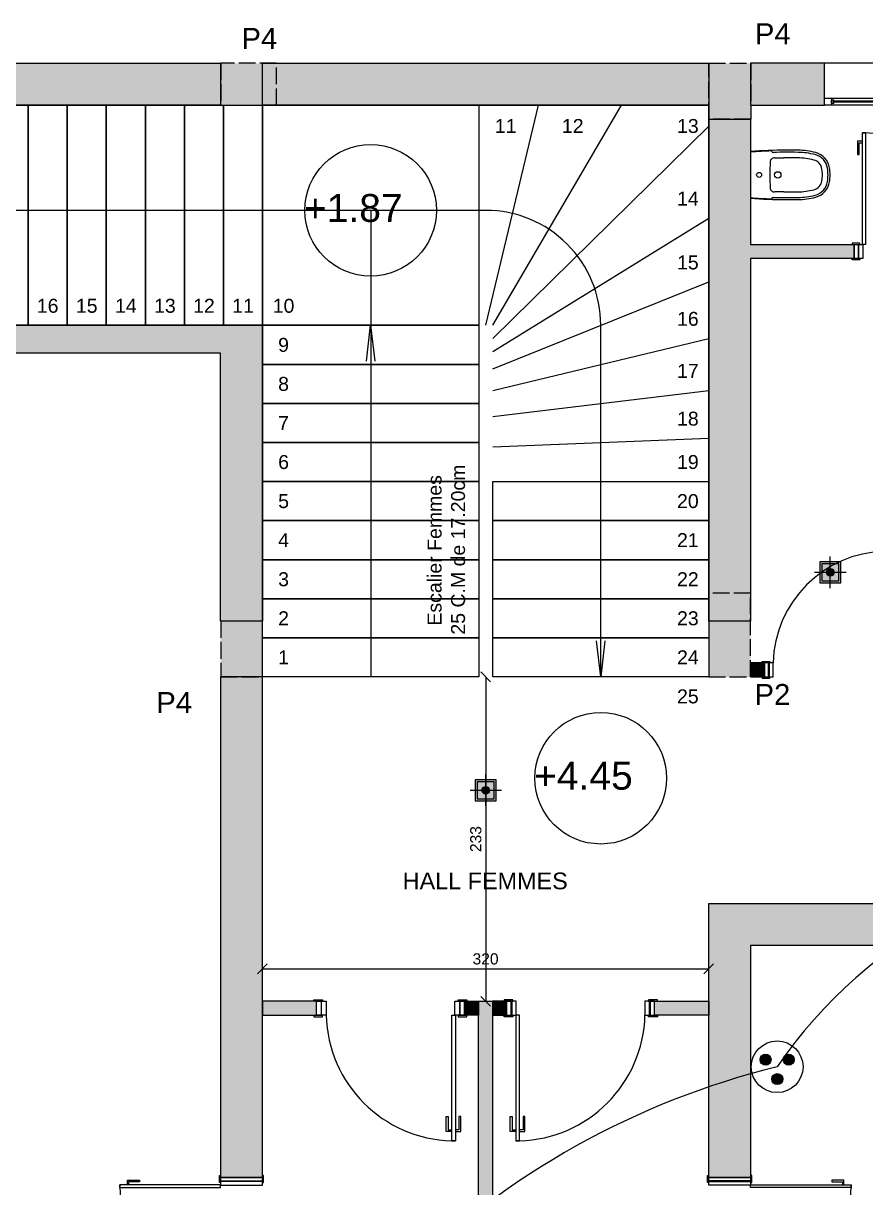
# Model space of a CAD drawing. Header units: millimetres. Extents: x 71819 to 78266, y 23672 to 38445.
# Drawn here: x 75228 to 75832, y 36749 to 37583 of the extents above; entities that cross this region are included whole.
import ezdxf
from ezdxf.enums import TextEntityAlignment as Align

# ---------------------------------------------------------------- set-up
doc = ezdxf.new("R2010")
doc.units = ezdxf.units.MM
doc.linetypes.add('ACAD_ISO02W100', pattern=[15, 12, -3])
for name, color, linetype in [('Plan Archi', 8, 'Continuous'), ('prise', 1, 'Continuous'), ('PRISES DE COURANT', 5, 'Continuous')]:
    doc.layers.add(name, color=color, linetype=linetype)
doc.styles.add('ARIAL', font='arial.ttf')
doc.styles.get("Standard").update_dxf_attribs({"font": 'arial.ttf'})

# ---------------------------------------------------------------- blocks, each defined once
blk = doc.blocks.new('_OBLIQUE')
at = {"color": 0, "linetype": 'ByBlock'}
blk.add_line((-0.5, -0.5), (0.5, 0.5), dxfattribs=at)
blk = doc.blocks.new('BIDE')
blk.add_lwpolyline([(0.0504, -0.5661, 0.300928), (0.1599, -0.4666, 0.058225), (0.1767, -0.3401, 0.00396), (0.1774, -0.253, 0.021108), (0.167, 0), (-0.167, 0, 0.021108), (-0.1774, -0.253, 0.00396), (-0.1767, -0.3401, 0.058225), (-0.1599, -0.4666, 0.300928), (-0.0504, -0.5661, 0.076866)], format="xyb", close=True)
for centre, radius in [((0, -0.061), 0.0175), ((0, -0.195), 0.023)]:
    blk.add_circle(centre, radius)
for centre, radius, start, end in [((-2.8226, -0.2496), 2.996, 1.91114, 4.77841), ((2.8226, -0.2496), 2.996, 175.22159, 178.08886), ((-0.1762, -0.164), 0.015, 356.73037, 72.78538), ((2.8226, -0.2496), 2.985, 178.35697, 180.06491), ((-0.0922, -0.1707), 0.03, 90, 182.52621), ((0, -1.738), 1.6, 90, 93.42824), ((0, -1.738), 1.6, 86.57176, 90), ((0.0922, -0.1707), 0.03, 357.47379, 90), ((0.1762, -0.164), 0.015, 107.21462, 183.26963), ((-2.8226, -0.2496), 2.985, 359.93509, 1.64303), ((5.3226, -0.253), 5.485, 179.84422, 180.90765), ((-1.5219, -0.1999), 1.4, 358.43354, 1.20068), ((5.3226, -0.253), 5.445, 179.84422, 180.90765), ((-5.3226, -0.253), 5.445, 359.09235, 0.15578), ((1.5219, -0.1999), 1.4, 178.79932, 181.56646), ((-5.3226, -0.253), 5.485, 359.09235, 0.15578), ((0.3732, -0.3314), 0.535, 180.90765, 194.2367), ((0.3732, -0.3314), 0.495, 180.90765, 194.2367), ((-0.3732, -0.3314), 0.495, 345.7633, 359.09235), ((-0.3732, -0.3314), 0.535, 345.7633, 359.09235), ((-0.03, -0.4337), 0.119, 194.2367, 261.2287), ((-0.03, -0.4337), 0.079, 194.2367, 261.2287), ((0.03, -0.4337), 0.079, 278.7713, 345.7633), ((0.03, -0.4337), 0.119, 278.7713, 345.7633), ((0, -0.24), 0.315, 261.19563, 270), ((0, -0.24), 0.275, 261.19563, 270), ((0, -0.24), 0.275, 270, 278.80437), ((0, -0.24), 0.315, 270, 278.80437)]:
    blk.add_arc(centre, radius, start, end)
blk = doc.blocks.new('Prise de courant normale')
at = {"layer": 'prise', "linetype": 'Continuous'}
for points in [[(-122.5, 51.1, 1), (-43.6, 51.1, 1)], [(43.6, 51.1, 1), (122.5, 51.1, 1)], [(-38.3, -88.5, 1), (40.6, -88.5, 1)]]:
    blk.add_hatch(color=5, dxfattribs=at).paths.add_polyline_path(points, flags=0)
at = {"layer": 'prise', "color": 1, "linetype": 'Continuous'}
blk.add_circle((0, 0), 185.4, dxfattribs=at)
at = {"layer": 'prise', "color": 5, "linetype": 'Continuous'}
for centre in [(-83.1, 51.1), (83.1, 51.1), (1.2, -88.5)]:
    blk.add_circle(centre, 39.4, dxfattribs=at)

msp = doc.modelspace()

# ---------------------------------------------------------------- hatches: boundary and pattern name
at = {"layer": 'Plan Archi'}
h = msp.add_hatch(color=256, dxfattribs=at)
h.dxf.hatch_style = 1
h.paths.add_polyline_path([(75007.58, 37554.66), (75369.47, 37554.66), (75369.47, 37524.66), (75007.58, 37524.66)])
at = {"layer": 'Plan Archi', "linetype": 'ACAD_ISO02W100'}
for points in [[(75369.58, 37554.65), (75369.58, 37524.65), (75409.58, 37524.65), (75409.58, 37554.65)], [(75719.32, 37114.77), (75749.32, 37114.77), (75749.32, 37174.78), (75719.32, 37174.78)], [(75719.32, 37114.77), (75749.32, 37114.77), (75749.32, 37174.78), (75719.32, 37174.78)], [(75399.58, 37154.77), (75369.58, 37154.77), (75369.58, 37114.77), (75399.58, 37114.77)]]:
    msp.add_hatch(color=256, dxfattribs=at).paths.add_polyline_path(points)
at = {"layer": 'Plan Archi'}
h = msp.add_hatch(color=256, dxfattribs=at)
h.dxf.hatch_style = 1
h.paths.add_polyline_path([(75399.58, 37554.66), (75719.32, 37554.66), (75719.32, 37524.66), (75399.58, 37524.66)])
at = {"layer": 'Plan Archi', "linetype": 'ACAD_ISO02W100'}
h = msp.add_hatch(color=256, dxfattribs=at)
h.dxf.hatch_style = 1
h.paths.add_polyline_path([(75719.43, 37554.62), (75749.43, 37554.62), (75749.43, 37514.62), (75719.43, 37514.62)])
at = {"layer": 'Plan Archi'}
h = msp.add_hatch(color=256, dxfattribs=at)
h.dxf.hatch_style = 1
h.paths.add_polyline_path([(75802.25, 37554.66), (75749.32, 37554.66), (75749.32, 37524.66), (75802.25, 37524.66)])
h = msp.add_hatch(color=256, dxfattribs=at)
h.dxf.hatch_style = 1
h.paths.add_polyline_path([(75749.32, 37424.66), (75823.61, 37424.66), (75823.61, 37414.66), (75749.32, 37414.66), (75749.32, 37154.77), (75719.32, 37154.77), (75719.32, 37514.62), (75749.32, 37514.62)])
h = msp.add_hatch(color=256, dxfattribs=at)
h.dxf.hatch_style = 1
h.paths.add_polyline_path([(74888.71, 37346.77), (74888.71, 37134.77), (75219.47, 37134.77), (75219.47, 37114.77), (74288.19, 37114.77), (74288.19, 37134.77), (74858.71, 37134.77), (74858.71, 37392.67), (74888.71, 37392.67), (74888.71, 37366.77), (75399.53, 37366.77), (75399.53, 37154.77), (75369.47, 37154.77), (75369.47, 37346.77)])
at = {"layer": 'Plan Archi', "true_color": 0xffffff}
h = msp.add_hatch(color=7, dxfattribs=at)
h.dxf.hatch_style = 1
h.paths.add_polyline_path([(75798.96, 37182.21), (75813.96, 37182.21), (75813.96, 37197.21), (75798.96, 37197.21)])
at = {"layer": 'Plan Archi'}
h = msp.add_hatch(color=256, dxfattribs=at)
h.dxf.hatch_style = 1
edge = h.paths.add_edge_path()
edge.add_arc((75806.46, 37189.71), 2.73, 0, 360, ccw=False)
h = msp.add_hatch(color=256, dxfattribs=at)
h.dxf.hatch_style = 1
h.paths.add_polyline_path([(75759.32, 37124.77), (75749.32, 37124.77), (75749.32, 37114.77), (75759.32, 37114.77)])
h = msp.add_hatch(color=256, dxfattribs=at)
h.dxf.hatch_style = 1
h.paths.add_polyline_path([(75369.47, 36755.95), (75399.47, 36755.95), (75399.47, 37114.77), (75369.47, 37114.77)])
at = {"layer": 'Plan Archi', "true_color": 0xffffff}
h = msp.add_hatch(color=7, dxfattribs=at)
h.dxf.hatch_style = 1
h.paths.add_polyline_path([(75552.01, 37025.98), (75567.01, 37025.98), (75567.01, 37040.98), (75552.01, 37040.98)])
at = {"layer": 'Plan Archi'}
h = msp.add_hatch(color=256, dxfattribs=at)
h.dxf.hatch_style = 1
edge = h.paths.add_edge_path()
edge.add_arc((75559.51, 37033.48), 2.73, 0, 360, ccw=False)
h = msp.add_hatch(color=256, dxfattribs=at)
h.dxf.hatch_style = 1
h.paths.add_polyline_path([(75719.32, 36755.95), (75719.32, 36952.19), (76032.7, 36952.19), (76032.7, 36980.69), (76042.7, 36980.69), (76042.7, 36952.19), (76381.81, 36952.19), (76381.81, 35957.76), (76361.81, 35957.76), (76361.81, 35986.01), (75719.32, 35986.01), (75719.32, 36188.01), (75749.32, 36188.01), (75749.32, 36016.01), (76306.9, 36016.01), (76306.9, 36208.2), (76351.81, 36208.2), (76351.81, 36922.19), (75749.32, 36922.19), (75749.32, 36755.95)])
h.paths.add_polyline_path([(76316.9, 36208.2), (76356.9, 36208.2), (76356.9, 36108.2), (76316.9, 36108.2)], flags=17)
h = msp.add_hatch(color=256, dxfattribs=at)
h.dxf.hatch_style = 1
h.paths.add_polyline_path([(75438.26, 36882.19), (75399.47, 36882.19), (75399.47, 36872.19), (75438.26, 36872.19)])
h = msp.add_hatch(color=256, dxfattribs=at)
h.dxf.hatch_style = 1
h.paths.add_polyline_path([(75544.39, 36882.19), (75554.39, 36882.19), (75554.39, 36872.19), (75544.39, 36872.19)])
h = msp.add_hatch(color=256, dxfattribs=at)
h.dxf.hatch_style = 1
h.paths.add_polyline_path([(75554.39, 36882.19), (75564.39, 36882.19), (75564.39, 36470.74), (75554.39, 36470.74)])
h = msp.add_hatch(color=256, dxfattribs=at)
h.dxf.hatch_style = 1
h.paths.add_polyline_path([(75574.39, 36882.19), (75564.39, 36882.19), (75564.39, 36872.19), (75574.39, 36872.19)])
h = msp.add_hatch(color=256, dxfattribs=at)
h.dxf.hatch_style = 1
h.paths.add_polyline_path([(75680.53, 36882.19), (75719.32, 36882.19), (75719.32, 36872.19), (75680.53, 36872.19)])

# ---------------------------------------------------------------- linework, layer by layer
for p, q in [((75007.58, 37554.66), (75369.47, 37554.66)), ((75369.47, 37554.66), (75369.47, 37524.66)), ((75399.58, 37554.66), (75719.32, 37554.66)), ((75399.58, 37524.66), (75399.58, 37554.66)), ((75719.32, 37554.66), (75719.32, 37524.66)), ((75802.25, 37554.66), (75749.32, 37554.66)), ((75749.32, 37554.66), (75749.32, 37524.66)), ((75802.25, 37524.66), (75802.25, 37554.66)), ((75369.47, 37524.66), (75007.58, 37524.66)), ((75719.32, 37524.66), (75399.58, 37524.66)), ((75749.32, 37524.66), (75802.25, 37524.66)), ((75807.25, 37529.66), (75857.25, 37529.66)), ((75857.25, 37524.66), (75807.25, 37524.66)), ((75719.32, 37154.77), (75719.32, 37514.62)), ((75719.32, 37514.62), (75749.32, 37514.62)), ((75749.32, 37514.62), (75749.32, 37424.66)), ((75825.92, 37498.7), (75825.92, 37489.16)), ((75829.3, 37498.7), (75825.92, 37498.7)), ((75827.14, 37489.16), (75827.14, 37497.7)), ((75827.14, 37497.7), (75829.37, 37497.7)), ((75829.44, 37424.66), (75829.44, 37504.67)), ((75829.44, 37504.67), (75831.79, 37504.67)), ((75831.79, 37504.67), (75829.44, 37504.67)), ((75831.79, 37504.67), (75831.79, 37424.66)), ((75825.92, 37489.16), (75827.14, 37489.16)), ((75749.32, 37424.66), (75823.61, 37424.66)), ((75827.69, 37425.61), (75822.12, 37425.61)), ((75822.12, 37425.61), (75822.12, 37424.79)), ((75822.12, 37424.79), (75827.69, 37424.79)), ((75823.61, 37424.66), (75823.61, 37414.66)), ((75823.61, 37414.66), (75823.61, 37424.66)), ((75823.61, 37424.66), (75829.73, 37424.66)), ((75823.75, 37424.66), (75827.55, 37424.66)), ((75826.47, 37424.66), (75826.47, 37414.66)), ((75826.87, 37414.66), (75826.87, 37424.66)), ((75826.87, 37424.66), (75829.73, 37424.66)), ((75827.69, 37424.79), (75827.69, 37425.61)), ((75831.79, 37424.66), (75829.44, 37424.66)), ((75829.73, 37424.66), (75829.73, 37414.66)), ((75823.61, 37414.66), (75749.32, 37414.66)), ((75749.32, 37414.66), (75749.32, 37154.77)), ((75822.12, 37413.71), (75822.12, 37414.52)), ((75822.12, 37414.52), (75827.69, 37414.52)), ((75827.69, 37413.71), (75822.12, 37413.71)), ((75826.47, 37414.66), (75823.61, 37414.66)), ((75829.73, 37414.66), (75826.87, 37414.66)), ((75827.69, 37414.52), (75827.69, 37413.71)), ((74888.71, 37366.77), (75399.53, 37366.77)), ((75399.53, 37366.77), (75399.53, 37154.77)), ((75369.47, 37346.77), (74888.71, 37346.77)), ((75369.47, 37154.77), (75369.47, 37346.77)), ((75399.53, 37154.77), (75369.47, 37154.77)), ((75749.32, 37154.77), (75719.32, 37154.77)), ((75759.32, 37124.77), (75749.32, 37124.77)), ((75749.32, 37124.77), (75749.32, 37114.77)), ((75757.55, 37124.91), (75757.55, 37125.72)), ((75757.55, 37125.72), (75763.12, 37125.72)), ((75763.12, 37124.91), (75757.55, 37124.91)), ((75759.32, 37114.77), (75759.32, 37124.77)), ((75759.32, 37124.77), (75759.32, 37114.77)), ((75762.17, 37124.77), (75759.32, 37124.77)), ((75762.17, 37114.77), (75762.17, 37124.77)), ((75762.58, 37124.77), (75762.58, 37114.77)), ((75765.43, 37124.77), (75762.58, 37124.77)), ((75763.12, 37125.72), (75763.12, 37124.91)), ((75765.43, 37114.77), (75765.43, 37124.77)), ((75399.47, 37114.77), (75369.47, 37114.77)), ((75369.47, 37114.77), (75369.47, 36755.95)), ((75399.47, 36755.95), (75399.47, 37114.77)), ((75559.51, 37114.77), (75559.51, 36952.19)), ((75559.51, 37114.77), (75559.51, 36882.19)), ((75749.32, 37114.77), (75759.32, 37114.77)), ((75757.55, 37114.63), (75757.55, 37113.82)), ((75763.12, 37114.63), (75757.55, 37114.63)), ((75757.55, 37113.82), (75763.12, 37113.82)), ((75759.32, 37114.77), (75762.17, 37114.77)), ((75762.58, 37114.77), (75765.43, 37114.77)), ((75763.12, 37113.82), (75763.12, 37114.63)), ((75719.32, 36755.95), (75719.32, 36952.19)), ((75719.32, 36952.19), (76032.7, 36952.19)), ((76351.81, 36922.19), (75749.32, 36922.19)), ((75749.32, 36922.19), (75749.32, 36755.95)), ((75399.47, 36905.46), (75719.32, 36905.46)), ((75438.26, 36882.19), (75399.47, 36882.19)), ((75399.47, 36882.19), (75399.47, 36872.19)), ((75436.27, 36882.34), (75436.27, 36883.26)), ((75436.27, 36883.26), (75442.54, 36883.26)), ((75442.54, 36882.34), (75436.27, 36882.34)), ((75438.26, 36872.19), (75438.26, 36882.19)), ((75438.26, 36872.19), (75438.26, 36882.19)), ((75438.26, 36882.19), (75441.47, 36882.19)), ((75441.47, 36882.19), (75441.47, 36872.19)), ((75441.93, 36872.19), (75441.93, 36882.19)), ((75441.93, 36882.19), (75445.14, 36882.19)), ((75442.54, 36883.26), (75442.54, 36882.34)), ((75445.14, 36882.19), (75445.14, 36872.19)), ((75537.46, 36872.19), (75537.46, 36882.19)), ((75537.46, 36882.19), (75540.67, 36882.19)), ((75539.75, 36882.34), (75539.75, 36883.26)), ((75539.75, 36883.26), (75546.02, 36883.26)), ((75546.02, 36882.34), (75539.75, 36882.34)), ((75540.67, 36882.19), (75540.67, 36872.19)), ((75541.13, 36872.19), (75541.13, 36882.19)), ((75541.13, 36882.19), (75544.34, 36882.19)), ((75544.34, 36882.19), (75544.34, 36872.19)), ((75544.39, 36882.19), (75554.39, 36882.19)), ((75544.39, 36872.19), (75544.39, 36882.19)), ((75546.02, 36883.26), (75546.02, 36882.34)), ((75554.39, 36882.19), (75554.39, 36872.19)), ((75554.39, 36882.19), (75564.39, 36882.19)), ((75554.39, 36470.74), (75554.39, 36882.19)), ((75564.39, 36882.19), (75564.39, 36470.74)), ((75574.39, 36882.19), (75564.39, 36882.19)), ((75564.39, 36882.19), (75564.39, 36872.19)), ((75579.04, 36883.26), (75572.77, 36883.26)), ((75572.77, 36883.26), (75572.77, 36882.34)), ((75572.77, 36882.34), (75579.04, 36882.34)), ((75574.39, 36872.19), (75574.39, 36882.19)), ((75577.66, 36882.19), (75574.45, 36882.19)), ((75574.45, 36882.19), (75574.45, 36872.19)), ((75577.66, 36872.19), (75577.66, 36882.19)), ((75581.33, 36882.19), (75578.12, 36882.19)), ((75578.12, 36882.19), (75578.12, 36872.19)), ((75579.04, 36882.34), (75579.04, 36883.26)), ((75581.33, 36872.19), (75581.33, 36882.19)), ((75676.86, 36882.19), (75673.65, 36882.19)), ((75673.65, 36882.19), (75673.65, 36872.19)), ((75682.52, 36883.26), (75676.25, 36883.26)), ((75676.25, 36883.26), (75676.25, 36882.34)), ((75676.25, 36882.34), (75682.52, 36882.34)), ((75676.86, 36872.19), (75676.86, 36882.19)), ((75680.53, 36882.19), (75677.32, 36882.19)), ((75677.32, 36882.19), (75677.32, 36872.19)), ((75680.53, 36872.19), (75680.53, 36882.19)), ((75680.53, 36882.19), (75719.32, 36882.19)), ((75680.53, 36872.19), (75680.53, 36882.19)), ((75682.52, 36882.34), (75682.52, 36883.26)), ((75719.32, 36882.19), (75719.32, 36872.19)), ((75399.47, 36872.19), (75438.26, 36872.19)), ((75436.27, 36872.04), (75436.27, 36871.12)), ((75442.54, 36872.04), (75436.27, 36872.04)), ((75436.27, 36871.12), (75442.54, 36871.12)), ((75441.47, 36872.19), (75438.26, 36872.19)), ((75445.14, 36872.19), (75441.93, 36872.19)), ((75442.54, 36871.12), (75442.54, 36872.04)), ((75535.14, 36782.18), (75535.14, 36872.19)), ((75535.14, 36872.19), (75537.78, 36872.19)), ((75540.67, 36872.19), (75537.46, 36872.19)), ((75544.34, 36872.19), (75537.46, 36872.19)), ((75537.78, 36872.19), (75537.78, 36782.18)), ((75539.75, 36872.04), (75539.75, 36871.12)), ((75546.02, 36872.04), (75539.75, 36872.04)), ((75539.75, 36871.12), (75546.02, 36871.12)), ((75544.18, 36872.19), (75539.9, 36872.19)), ((75554.39, 36872.19), (75544.39, 36872.19)), ((75546.02, 36871.12), (75546.02, 36872.04)), ((75564.39, 36872.19), (75574.39, 36872.19)), ((75572.77, 36871.12), (75572.77, 36872.04)), ((75572.77, 36872.04), (75579.04, 36872.04)), ((75579.04, 36871.12), (75572.77, 36871.12)), ((75574.45, 36872.19), (75581.33, 36872.19)), ((75574.6, 36872.19), (75578.88, 36872.19)), ((75578.12, 36872.19), (75581.33, 36872.19)), ((75579.04, 36872.04), (75579.04, 36871.12)), ((75581.01, 36872.19), (75581.01, 36782.18)), ((75583.65, 36872.19), (75581.01, 36872.19)), ((75583.65, 36782.18), (75583.65, 36872.19)), ((75673.65, 36872.19), (75676.86, 36872.19)), ((75676.25, 36871.12), (75676.25, 36872.04)), ((75676.25, 36872.04), (75682.52, 36872.04)), ((75682.52, 36871.12), (75676.25, 36871.12)), ((75677.32, 36872.19), (75680.53, 36872.19)), ((75719.32, 36872.19), (75680.53, 36872.19)), ((75682.52, 36872.04), (75682.52, 36871.12)), ((75531.18, 36788.89), (75531.18, 36799.62)), ((75531.18, 36799.62), (75532.55, 36799.62)), ((75532.55, 36799.62), (75532.55, 36790.02)), ((75540.36, 36799.62), (75540.36, 36790.02)), ((75541.73, 36799.62), (75540.36, 36799.62)), ((75541.73, 36788.89), (75541.73, 36799.62)), ((75577.05, 36788.89), (75577.05, 36799.62)), ((75577.05, 36799.62), (75578.43, 36799.62)), ((75578.43, 36799.62), (75578.43, 36790.02)), ((75586.24, 36799.62), (75586.24, 36790.02)), ((75587.61, 36799.62), (75586.24, 36799.62)), ((75587.61, 36788.89), (75587.61, 36799.62)), ((75534.97, 36788.89), (75531.18, 36788.89)), ((75532.55, 36790.02), (75535.06, 36790.02)), ((75540.36, 36790.02), (75537.86, 36790.02)), ((75537.94, 36788.89), (75541.73, 36788.89)), ((75580.85, 36788.89), (75577.05, 36788.89)), ((75578.43, 36790.02), (75580.93, 36790.02)), ((75586.24, 36790.02), (75583.73, 36790.02)), ((75583.81, 36788.89), (75587.61, 36788.89)), ((75537.78, 36782.18), (75535.14, 36782.18)), ((75535.14, 36782.18), (75537.78, 36782.18)), ((75581.01, 36782.18), (75583.65, 36782.18)), ((75583.65, 36782.18), (75581.01, 36782.18)), ((75368.61, 36752.28), (75368.61, 36757.3)), ((75368.61, 36757.3), (75369.35, 36757.3)), ((75369.35, 36757.3), (75369.35, 36752.28)), ((75369.47, 36755.95), (75399.47, 36755.95)), ((75399.47, 36755.95), (75369.47, 36755.95)), ((75369.47, 36755.95), (75369.47, 36750.44)), ((75369.47, 36755.83), (75369.47, 36752.4)), ((75399.47, 36753.38), (75399.47, 36755.95)), ((75400.33, 36757.3), (75399.59, 36757.3)), ((75399.59, 36757.3), (75399.59, 36752.28)), ((75400.33, 36752.28), (75400.33, 36757.3)), ((75718.46, 36752.28), (75718.46, 36757.3)), ((75718.46, 36757.3), (75719.2, 36757.3)), ((75719.2, 36757.3), (75719.2, 36752.28)), ((75719.32, 36753.38), (75719.32, 36755.95)), ((75719.32, 36755.95), (75749.32, 36755.95)), ((75749.32, 36755.95), (75719.32, 36755.95)), ((75749.32, 36755.95), (75749.32, 36750.44)), ((75749.32, 36755.83), (75749.32, 36752.4)), ((75750.17, 36757.3), (75749.44, 36757.3)), ((75749.44, 36757.3), (75749.44, 36752.28)), ((75750.17, 36752.28), (75750.17, 36757.3)), ((75369.47, 36750.7), (75297.35, 36750.7)), ((75297.35, 36750.7), (75297.35, 36748.58)), ((75297.35, 36748.58), (75297.35, 36750.7)), ((75297.35, 36748.58), (75369.47, 36748.58)), ((75302.73, 36753.87), (75311.32, 36753.87)), ((75302.73, 36750.83), (75302.73, 36753.87)), ((75311.32, 36752.77), (75303.63, 36752.77)), ((75303.63, 36752.77), (75303.63, 36750.76)), ((75311.32, 36753.87), (75311.32, 36752.77)), ((75369.35, 36752.28), (75368.61, 36752.28)), ((75369.47, 36753.38), (75399.47, 36753.38)), ((75399.47, 36753.01), (75369.47, 36753.01)), ((75369.47, 36753.01), (75369.47, 36750.44)), ((75369.47, 36748.58), (75369.47, 36750.7)), ((75369.47, 36750.44), (75399.47, 36750.44)), ((75399.47, 36750.44), (75399.47, 36753.01)), ((75399.59, 36752.28), (75400.33, 36752.28)), ((75719.2, 36752.28), (75718.46, 36752.28)), ((75749.32, 36753.38), (75719.32, 36753.38)), ((75719.32, 36750.44), (75719.32, 36753.01)), ((75719.32, 36753.01), (75749.32, 36753.01)), ((75749.32, 36750.44), (75719.32, 36750.44)), ((75749.32, 36753.01), (75749.32, 36750.44)), ((75749.32, 36750.7), (75821.44, 36750.7)), ((75749.32, 36748.58), (75749.32, 36750.7)), ((75821.44, 36748.58), (75749.32, 36748.58)), ((75749.44, 36752.28), (75750.17, 36752.28)), ((75816.06, 36753.87), (75807.47, 36753.87)), ((75807.47, 36753.87), (75807.47, 36752.77)), ((75807.47, 36752.77), (75815.16, 36752.77)), ((75815.16, 36752.77), (75815.16, 36750.76)), ((75816.06, 36750.83), (75816.06, 36753.87)), ((75821.44, 36750.7), (75821.44, 36748.58)), ((75821.44, 36748.58), (75821.44, 36750.7))]:
    msp.add_line(p, q, dxfattribs=at)
at = {"layer": 'Plan Archi', "linetype": 'ACAD_ISO02W100'}
for p, q in [((75369.58, 37554.65), (75369.58, 37524.65)), ((75409.58, 37554.65), (75369.58, 37554.65)), ((75409.58, 37524.65), (75409.58, 37554.65)), ((75719.43, 37554.62), (75749.43, 37554.62)), ((75719.43, 37514.62), (75719.43, 37554.62)), ((75749.43, 37554.62), (75749.43, 37514.62)), ((75369.58, 37524.65), (75409.58, 37524.65)), ((75749.43, 37514.62), (75719.43, 37514.62)), ((75749.32, 37174.78), (75719.32, 37174.78)), ((75719.32, 37174.78), (75719.32, 37114.77)), ((75749.32, 37174.78), (75719.32, 37174.78)), ((75719.32, 37174.78), (75719.32, 37114.77)), ((75749.32, 37114.77), (75749.32, 37174.78)), ((75749.32, 37114.77), (75749.32, 37174.78)), ((75399.58, 37154.77), (75369.58, 37154.77)), ((75369.58, 37154.77), (75369.58, 37114.77)), ((75399.58, 37114.77), (75399.58, 37154.77)), ((75369.58, 37114.77), (75399.58, 37114.77)), ((75719.32, 37114.77), (75749.32, 37114.77)), ((75719.32, 37114.77), (75749.32, 37114.77))]:
    msp.add_line(p, q, dxfattribs=at)
at = {"layer": 'Plan Archi'}
for points in [[(75862.25, 37554.66), (75802.25, 37554.66)], [(75554.51, 37524.66), (75719.43, 37524.66), (75719.43, 37114.77)], [(75559.51, 37366.77), (75597.39, 37524.66)], [(75564.51, 37366.77), (75656.74, 37524.66)], [(75564.51, 37357.44), (75719.43, 37509.53)], [(75477.07, 37449.2), (75007.64, 37449.2)], [(75554.51, 37449.2), (75477.07, 37449.2), (75477.07, 37114.77)], [(75564.51, 37348.11), (75719.43, 37443.68)], [(75564.51, 37335.67), (75719.43, 37397.89)], [(75474.02, 37341.03), (75477.02, 37366.77), (75480.01, 37341.03)], [(75564.51, 37320.11), (75719.43, 37357.44)], [(75564.51, 37301.44), (75719.43, 37320.11)], [(75564.51, 37279.66), (75719.43, 37285.88)], [(75806.46, 37178.46), (75806.46, 37200.96)], [(75795.21, 37189.71), (75817.71, 37189.71)], [(75644.93, 37140.51), (75641.94, 37114.77), (75638.95, 37140.51)], [(75559.51, 37022.23), (75559.51, 37044.73)], [(75548.26, 37033.48), (75570.76, 37033.48)]]:
    msp.add_lwpolyline(points, dxfattribs=at)
for points in [[(75203.58, 37366.77), (75203.58, 37524.66), (75231.58, 37524.66), (75231.58, 37366.77)], [(75231.58, 37366.77), (75231.58, 37524.66), (75259.58, 37524.66), (75259.58, 37366.77)], [(75259.58, 37366.77), (75259.58, 37524.66), (75287.58, 37524.66), (75287.58, 37366.77)], [(75287.58, 37366.77), (75287.58, 37524.66), (75315.58, 37524.66), (75315.58, 37366.77)], [(75315.58, 37366.77), (75315.58, 37524.66), (75343.58, 37524.66), (75343.58, 37366.77)], [(75343.58, 37366.77), (75343.58, 37524.66), (75371.58, 37524.66), (75371.58, 37366.77)], [(75371.58, 37366.77), (75371.58, 37524.66), (75399.58, 37524.66), (75399.58, 37366.77)], [(75399.58, 37524.66), (75554.51, 37524.66), (75554.51, 37366.77), (75399.58, 37366.77)], [(75802.25, 37529.66), (75807.25, 37529.66), (75807.25, 37524.66), (75802.25, 37524.66)], [(75807.25, 37528.41), (75808.75, 37528.41), (75808.75, 37525.91), (75807.25, 37525.91)], [(75855.75, 37526.66), (75808.75, 37526.66), (75808.75, 37527.66), (75855.75, 37527.66)], [(75554.51, 37338.77), (75399.58, 37338.77), (75399.58, 37366.77), (75554.51, 37366.77)], [(75554.51, 37310.77), (75399.58, 37310.77), (75399.58, 37338.77), (75554.51, 37338.77)], [(75554.51, 37282.77), (75399.58, 37282.77), (75399.58, 37310.77), (75554.51, 37310.77)], [(75554.51, 37254.77), (75399.58, 37254.77), (75399.58, 37282.77), (75554.51, 37282.77)], [(75554.51, 37226.77), (75399.58, 37226.77), (75399.58, 37254.77), (75554.51, 37254.77)], [(75719.43, 37226.77), (75564.51, 37226.77), (75564.51, 37254.77), (75719.43, 37254.77)], [(75554.51, 37198.77), (75399.58, 37198.77), (75399.58, 37226.77), (75554.51, 37226.77)], [(75719.43, 37198.77), (75564.51, 37198.77), (75564.51, 37226.77), (75719.43, 37226.77)], [(75554.51, 37170.77), (75399.58, 37170.77), (75399.58, 37198.77), (75554.51, 37198.77)], [(75719.43, 37170.77), (75564.51, 37170.77), (75564.51, 37198.77), (75719.43, 37198.77)], [(75554.51, 37142.77), (75399.58, 37142.77), (75399.58, 37170.77), (75554.51, 37170.77)], [(75719.43, 37142.77), (75564.51, 37142.77), (75564.51, 37170.77), (75719.43, 37170.77)], [(75554.51, 37114.77), (75399.58, 37114.77), (75399.58, 37142.77), (75554.51, 37142.77)], [(75719.43, 37114.77), (75564.51, 37114.77), (75564.51, 37142.77), (75719.43, 37142.77)]]:
    msp.add_lwpolyline(points, close=True, dxfattribs=at)
msp.add_lwpolyline([(75641.94, 37114.77), (75641.94, 37366.77, 0.414214), (75559.51, 37449.2), (75554.51, 37449.2)], format="xyb", dxfattribs=at)
at = {"layer": 'Plan Archi', "flags": 128}
for points in [[(75798.96, 37182.21), (75813.96, 37182.21), (75813.96, 37197.21), (75798.96, 37197.21)], [(75800.33, 37183.58), (75812.6, 37183.58), (75812.6, 37195.85), (75800.33, 37195.85)], [(75552.01, 37025.98), (75567.01, 37025.98), (75567.01, 37040.98), (75552.01, 37040.98)], [(75553.37, 37027.34), (75565.64, 37027.34), (75565.64, 37039.62), (75553.37, 37039.62)]]:
    msp.add_lwpolyline(points, close=True, dxfattribs=at)
at = {"layer": 'Plan Archi'}
for centre, radius in [((75477.02, 37449.2), 47.17), ((75806.46, 37189.71), 2.73), ((75641.94, 37042.11), 47.17), ((75559.51, 37033.48), 2.73)]:
    msp.add_circle(centre, radius, dxfattribs=at)
for centre, radius, start, end in [((75829.61, 37422.48), 82.21, 1.51417, 88.47841), ((75847.62, 37122.6), 82.21, 91.52159, 178.48583), ((75537.59, 36874.63), 92.49, 181.51417, 268.47841), ((75581.2, 36874.63), 92.49, 271.52159, 358.48583), ((75371.43, 36750.55), 74.11, 181.52159, 268.48583), ((75747.36, 36750.55), 74.11, 271.51417, 358.47841)]:
    msp.add_arc(centre, radius, start, end, dxfattribs=at)
at = {"layer": 'PRISES DE COURANT', "color": 6}
for centre, radius, start, end in [((76054.45, 36639.24), 346.78, 33.43457, 145.58736), ((75907.21, 36271.67), 580.41, 103.84054, 164.63895)]:
    msp.add_arc(centre, radius, start, end, dxfattribs=at)

# ---------------------------------------------------------------- block references
at = {"layer": 'Plan Archi'}
for name, p, xscale, yscale, zscale, rotation in [('BIDE', (75749.32, 37474.61), 100, 100, 100, 90), ('_OBLIQUE', (75559.51, 37114.77), 7, 7, 7, 90), ('_OBLIQUE', (75399.47, 36905.46), 7, 7, 7, 180), ('_OBLIQUE', (75559.51, 36882.19), 7, 7, 7, 270)]:
    msp.add_blockref(name, p, dxfattribs=dict(at, xscale=xscale, yscale=yscale, zscale=zscale, rotation=rotation))
at = {"layer": 'Plan Archi', "xscale": 7, "yscale": 7, "zscale": 7}
msp.add_blockref('_OBLIQUE', (75719.32, 36905.46), dxfattribs=at)
at = {"layer": 'PRISES DE COURANT', "xscale": 0.1, "yscale": 0.1, "zscale": 0.1}
msp.add_blockref('Prise de courant normale', (75768.36, 36835.23), dxfattribs=at)

# ---------------------------------------------------------------- texts
at = {"layer": 'Plan Archi', "linetype": 'ByBlock', "style": 'ARIAL'}
for s, p in [('P4', (75752.43, 37568.29)), ('P4', (75384.47, 37564.96)), ('P2', (75752.18, 37094.67)), ('P4', (75323.43, 37088.87))]:
    msp.add_text(s, height=15, dxfattribs=at).set_placement(p)
at = {"layer": 'Plan Archi'}
for s, p in [('11', (75573.81, 37509.66)), ('12', (75621.87, 37509.66)), ('13', (75704.37, 37509.66)), ('14', (75704.37, 37457.64)), ('15', (75704.37, 37411.87)), ('16', (75245.58, 37380.77)), ('15', (75273.58, 37380.77)), ('14', (75301.58, 37380.77)), ('13', (75329.58, 37380.77)), ('12', (75357.58, 37380.77)), ('11', (75385.58, 37380.77)), ('10', (75414.64, 37380.77)), ('16', (75704.37, 37371.43)), ('9', (75414.64, 37352.77)), ('17', (75704.37, 37334.1)), ('8', (75414.64, 37324.77)), ('18', (75704.37, 37299.88)), ('7', (75414.64, 37296.77)), ('6', (75414.64, 37268.77)), ('19', (75704.37, 37268.77)), ('5', (75414.64, 37240.77)), ('20', (75704.37, 37240.77)), ('4', (75414.64, 37212.77)), ('21', (75704.37, 37212.77)), ('3', (75414.64, 37184.77)), ('22', (75704.37, 37184.77)), ('2', (75414.64, 37156.77)), ('23', (75704.37, 37156.77)), ('1', (75414.64, 37128.77)), ('24', (75704.37, 37128.77)), ('25', (75704.37, 37100.77))]:
    msp.add_text(s, height=10, dxfattribs=at).set_placement(p, align=Align.MIDDLE_CENTER)
at = {"layer": 'Plan Archi', "linetype": 'ByBlock'}
for s, height, rotation, p in [('+1.87', 20, 360, (75429.27, 37440.9)), ('25 C.M de 17.20cm', 10, 90, (75544.68, 37145.03)), ('Escalier Femmes', 10, 90, (75527.84, 37151.51)), ('+4.45', 20, 360, (75594.19, 37033.89)), ('HALL FEMMES', 12, 360, (75500.01, 36962.48))]:
    msp.add_text(s, height=height, rotation=rotation, dxfattribs=at).set_placement(p)
at = {"layer": 'Plan Archi', "insert": (75552.42, 36998.48), "char_height": 8, "attachment_point": 5, "rotation": 90}
msp.add_mtext('\\A1;233', dxfattribs=at)
at = {"layer": 'Plan Archi', "insert": (75559.39, 36912.54), "char_height": 8, "attachment_point": 5}
msp.add_mtext('\\A1;320', dxfattribs=at)

doc.saveas('drawing.dxf')
